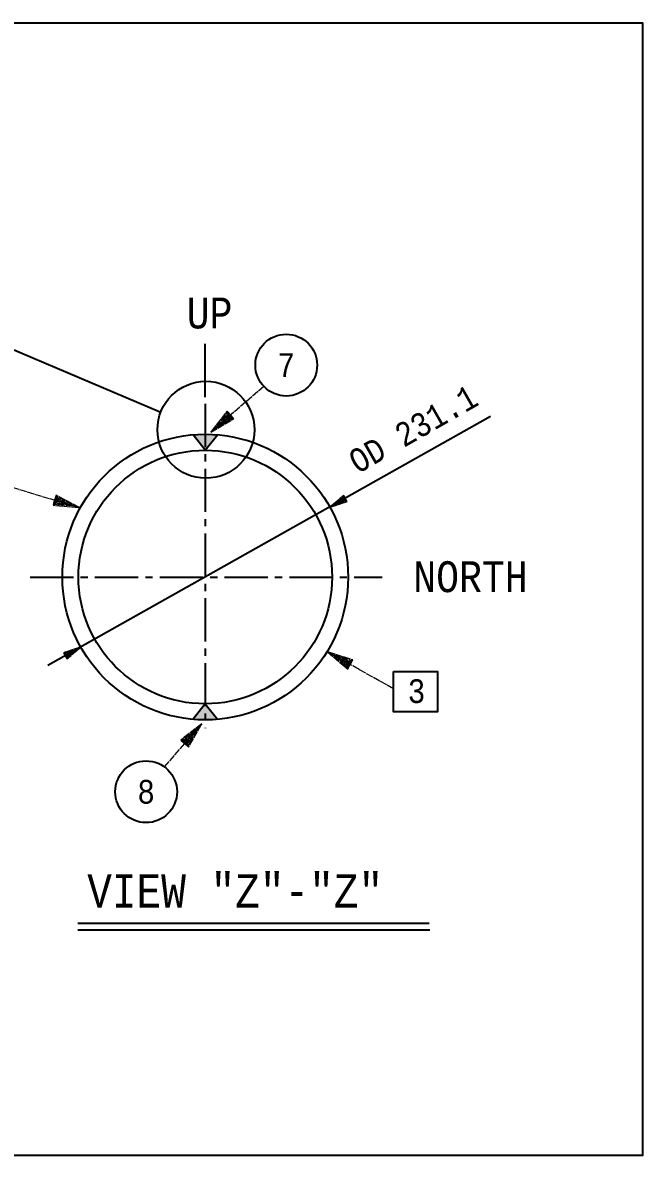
# Model space of a CAD drawing. Header units: inches. Extents: x 1128 to 1969, y -3 to 591.
# Drawn here: x 1675.4 to 1761.5, y 101.1 to 258.5 of the extents above; entities that cross this region are included whole.
import ezdxf
from ezdxf.enums import TextEntityAlignment as Align

# ---------------------------------------------------------------- set-up
doc = ezdxf.new("R2010")
doc.units = ezdxf.units.IN
doc.header["$MEASUREMENT"] = 0
doc.linetypes.add('CENTER2', pattern=[1.125, 0.75, -0.125, 0.125, -0.125])
doc.linetypes.add('Solid', pattern=[1, 1, 0])
for name, color, linetype in [('1', 7, 'Continuous'), ('2', 2, 'Continuous'), ('DIM-LINES', 7, 'Continuous'), ('ISO-TEXT', 7, 'Continuous')]:
    doc.layers.add(name, color=color, linetype=linetype)
doc.layers.add('weldDimension', color=2, linetype='Solid', lineweight=13)
doc.layers.add('weldLabel', color=2, linetype='Solid', lineweight=13)
doc.styles.add('fixedText', font='MONOTXT8.shx', dxfattribs={"width": 0.85})
doc.styles.add('MONOTXT', font='MONOTXT.shx', dxfattribs={"width": 0.8})

msp = doc.modelspace()

# ---------------------------------------------------------------- hatches: boundary and pattern name
at = {"layer": '2'}
h = msp.add_hatch(color=1, dxfattribs=at)
h.dxf.hatch_style = 1
h.paths.add_polyline_path([(1700.81, 199.06), (1700.81, 201.29, 0.021205), (1699.13, 201.22)])
h = msp.add_hatch(color=1, dxfattribs=at)
h.dxf.hatch_style = 1
h.paths.add_polyline_path([(1702.49, 201.22, 0.021205), (1700.81, 201.29), (1700.81, 199.06)])
h = msp.add_hatch(color=1, dxfattribs=at)
h.dxf.hatch_style = 1
h.paths.add_polyline_path([(1700.81, 163.84), (1699.13, 161.69, 0.021205), (1700.81, 161.61)])
h = msp.add_hatch(color=1, dxfattribs=at)
h.dxf.hatch_style = 1
h.paths.add_polyline_path([(1700.81, 161.61, 0.021205), (1702.49, 161.69), (1700.81, 163.84)])

# ---------------------------------------------------------------- linework, layer by layer
at = {"layer": '1', "color": 1, "linetype": 'CENTER2', "ltscale": 8}
msp.add_line((1700.81, 205.5), (1700.81, 160.44), dxfattribs=at)
at = {"layer": '2', "color": 2}
for p, q in [((1700.81, 206.43), (1700.81, 213.85)), ((1683.12, 133.39), (1731.93, 133.39)), ((1683.12, 132.45), (1732.02, 132.45))]:
    msp.add_line(p, q, dxfattribs=at)
at = {"layer": '2', "color": 4}
msp.add_line((1740.41, 203.73), (1678.94, 169.15), dxfattribs=at)
at = {"layer": '2', "color": 1}
for p, q in [((1700.81, 199.06), (1699.13, 201.22)), ((1700.81, 199.06), (1702.49, 201.22)), ((1700.81, 163.84), (1699.13, 161.69)), ((1700.81, 163.84), (1702.49, 161.69))]:
    msp.add_line(p, q, dxfattribs=at)
at = {"layer": '2', "color": 1, "linetype": 'CENTER2', "ltscale": 8}
msp.add_line((1676.49, 181.45), (1725.38, 181.45), dxfattribs=at)
at = {"layer": '2', "color": 2}
msp.add_lwpolyline([(1414.22, 258.45), (1761.52, 258.45), (1761.52, 101.12), (1414.22, 101.12)], close=True, dxfattribs=at)
at = {"layer": '2', "color": 4}
msp.add_lwpolyline([(1726.97, 168.33), (1733.06, 168.33), (1733.06, 162.73), (1726.97, 162.73)], close=True, dxfattribs=at)
for centre in [(1712.06, 210.88), (1692.6, 151.62)]:
    msp.add_circle(centre, 4.29, dxfattribs=at)
at = {"layer": '2', "color": 6}
msp.add_circle((1700.9, 201.91), 6.73, dxfattribs=at)
at = {"layer": '2', "color": 2}
for radius in [19.84, 17.61]:
    msp.add_circle((1700.81, 181.45), radius, dxfattribs=at)
at = {"layer": 'DIM-LINES', "color": 4}
msp.add_line((1694.62, 204.32), (1671.92, 213.93), dxfattribs=at)
at = {"layer": 'weldDimension', "color": 4, "flags": 128}
for points in [[(1718.12, 191.14), (1720.54, 191.92), (1720.05, 192.79), (1718.12, 191.14), (1718.56, 191.38), (1720.49, 192.01), (1720.1, 192.71), (1718.56, 191.38), (1718.99, 191.63), (1720.44, 192.1), (1720.15, 192.62), (1718.99, 191.63), (1719.42, 191.87), (1720.39, 192.19), (1720.2, 192.53), (1719.42, 191.87), (1719.86, 192.11), (1720.34, 192.27), (1720.24, 192.45), (1719.86, 192.11)], [(1683.52, 171.73), (1681.11, 170.94), (1681.59, 170.07), (1683.52, 171.73), (1683.09, 171.48), (1681.15, 170.85), (1681.55, 170.16), (1683.09, 171.48), (1682.65, 171.24), (1681.2, 170.76), (1681.5, 170.24), (1682.65, 171.24), (1682.22, 170.99), (1681.25, 170.68), (1681.45, 170.33), (1682.22, 170.99), (1681.78, 170.75), (1681.3, 170.59), (1681.4, 170.42), (1681.78, 170.75)]]:
    msp.add_lwpolyline(points, dxfattribs=at)
at = {"layer": 'weldLabel', "color": 4, "flags": 128}
for points in [[(1708.94, 207.93), (1701.58, 201.58)], [(1701.58, 201.58), (1704.79, 203.42), (1703.84, 204.51), (1701.58, 201.58), (1702.13, 202.06), (1704.7, 203.53), (1703.93, 204.4), (1702.13, 202.06), (1702.68, 202.53), (1704.6, 203.64), (1704.03, 204.29), (1702.68, 202.53), (1703.22, 203.01), (1704.51, 203.74), (1704.13, 204.18), (1703.22, 203.01), (1703.77, 203.49), (1704.41, 203.85), (1704.22, 204.07), (1703.77, 203.49)], [(1672.9, 194.24), (1683.35, 191.1)], [(1683.35, 191.1), (1680.08, 192.82), (1679.67, 191.43), (1683.35, 191.1), (1682.65, 191.3), (1680.04, 192.68), (1679.71, 191.57), (1682.65, 191.3), (1681.96, 191.51), (1680, 192.55), (1679.75, 191.71), (1681.96, 191.51), (1681.26, 191.72), (1679.95, 192.41), (1679.79, 191.85), (1681.26, 191.72), (1680.57, 191.92), (1679.91, 192.27), (1679.83, 191.99), (1680.57, 191.92)], [(1726.97, 165.93), (1717.78, 171.06)], [(1717.78, 171.06), (1720.6, 168.67), (1721.3, 169.94), (1717.78, 171.06), (1718.41, 170.71), (1720.67, 168.8), (1721.23, 169.81), (1718.41, 170.71), (1719.05, 170.36), (1720.74, 168.93), (1721.16, 169.69), (1719.05, 170.36), (1719.68, 170.01), (1720.81, 169.05), (1721.09, 169.56), (1719.68, 170.01), (1720.32, 169.66), (1720.88, 169.18), (1721.02, 169.43), (1720.32, 169.66)], [(1695.15, 155.07), (1700.33, 161.07)], [(1700.33, 161.07), (1697.42, 158.79), (1698.52, 157.84), (1700.33, 161.07), (1699.86, 160.52), (1697.53, 158.69), (1698.41, 157.94), (1699.86, 160.52), (1699.38, 159.97), (1697.64, 158.6), (1698.3, 158.03), (1699.38, 159.97), (1698.91, 159.42), (1697.75, 158.5), (1698.19, 158.13), (1698.91, 159.42), (1698.44, 158.87), (1697.86, 158.41), (1698.08, 158.22), (1698.44, 158.87)]]:
    msp.add_lwpolyline(points, dxfattribs=at)

# ---------------------------------------------------------------- texts
at = {"layer": '2', "style": 'fixedText', "width": 0.85}
for s, p in [('7', (1712.06, 210.88)), ('8', (1692.6, 151.62))]:
    msp.add_text(s, height=3.3, dxfattribs=at).set_placement(p, align=Align.MIDDLE_CENTER)
at = {"layer": 'ISO-TEXT', "color": 2, "style": 'MONOTXT', "width": 0.8566}
for s, height, p in [('UP', 4.29, (1698.23, 215.98)), ('NORTH', 4.29, (1729.7, 179.35)), ('3', 3.3, (1728.93, 163.95)), ('VIEW "Z"-"Z"', 4.62, (1684.42, 135.54))]:
    msp.add_text(s, height=height, dxfattribs=at).set_placement(p)
msp.add_text('OD 231.1', height=3.3, rotation=29.7588, dxfattribs=at).set_placement((1722.01, 195.73))

doc.saveas('drawing.dxf')
